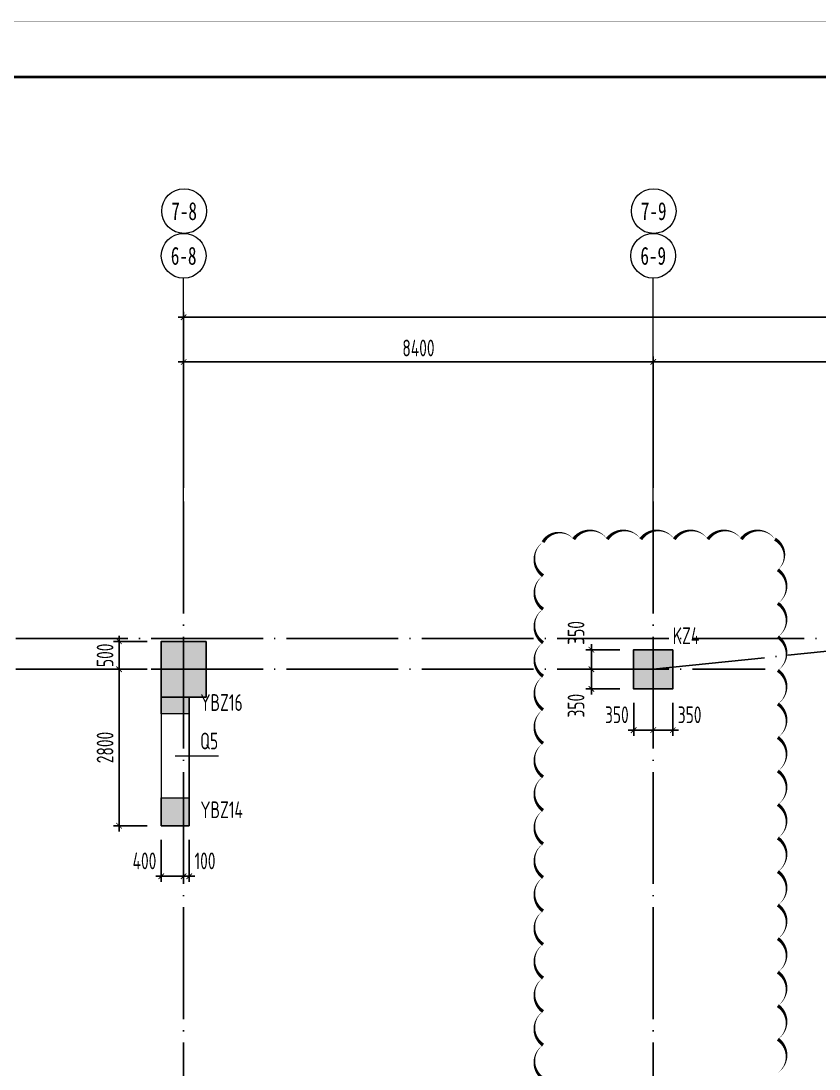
# Model space of a CAD drawing. Header units: millimetres. Extents: x -202076 to 1082610, y -439651 to 179350.
# Drawn here: x 99633 to 113909, y 57565 to 76322 of the extents above; entities that cross this region are included whole.
import ezdxf
from ezdxf.enums import TextEntityAlignment as Align

# ---------------------------------------------------------------- set-up
doc = ezdxf.new("R2010")
doc.units = ezdxf.units.MM
doc.header["$LTSCALE"] = 1000
doc.linetypes.add('DOTE', pattern=[2.42, 2, -0.2, 0.02, -0.2])
for name, color, linetype in [('02-TEXT_轴号', 7, 'Continuous'), ('A_AXIS-轴线', 36, 'DOTE'), ('AXIS_TEXT', 7, 'Continuous'), ('COLU', 5, 'Continuous')]:
    doc.layers.add(name, color=color, linetype=linetype)
doc.layers.add('19.06.10建研院审图', color=1, linetype='Continuous', plot=False)
for name, color, linetype, lineweight in [('COLU_TEXT', 6, 'Continuous', 0), ('DIM', 3, 'Continuous', 0), ('WALL', 2, 'Continuous', 0), ('墙柱名称编号', 7, 'Continuous', 18), ('墙柱轮廓', 7, 'Continuous', 18), ('墙身名称编号', 3, 'Continuous', 18), ('墙身标注引线', 3, 'Continuous', 18), ('边缘构件填充', 253, 'Continuous', 18)]:
    doc.layers.add(name, color=color, linetype=linetype, lineweight=lineweight)
doc.styles.add('_TCH_AXIS', font='STXIHEI.TTF', dxfattribs={"width": 0.75})
doc.styles.add('COMPLEX', font='COMPLEX')
doc.styles.add('TSSD_Dimension', font='tssdeng.shx', dxfattribs={"width": 0.7, "bigfont": 'hztxt.shx'})
doc.styles.add('TSSD_Rein', font='tssdeng.shx', dxfattribs={"width": 0.7, "bigfont": 'hztxt.shx'})
doc.dimstyles.new('TSSD_100_100', dxfattribs={"dimtxt": 300, "dimasz": 100, "dimexe": 100, "dimexo": 250, "dimgap": 100, "dimtad": 1, "dimdec": 0, "dimzin": 0, "dimdsep": 46, "dimtxsty": 'TSSD_Dimension', "dimblk": 'ARCHTICK', "dimcen": 0, "dimdle": 100, "dimclrt": 7, "dimadec": 0, "dimazin": 0, "dimtfac": 1, "dimtdec": 0, "dimtix": 1, "dimtmove": 2, "dimatfit": 3, "dimfxl": 1, "dimtolj": 1, "dimtzin": 0, "dimarcsym": 0})

# ---------------------------------------------------------------- blocks, each defined once
blk = doc.blocks.new('_AXISO')
blk.add_circle((0, 0), 0.5)
at = {"layer": 'AXIS_TEXT', "style": 'COMPLEX', "width": 1.041667}
blk.add_attdef('A', text='', height=0.56, dxfattribs=at).set_placement((-0.25, -0.28), (0.25, -0.28), align=Align.FIT)
blk = doc.blocks.new('_ARCHTICK')
at = {"color": 0, "linetype": 'ByBlock', "const_width": 0.15}
blk.add_lwpolyline([(-0.5, -0.5), (0.5, 0.5)], dxfattribs=at)
blk = doc.blocks.new('*D25')
at = {"layer": 'Defpoints', "color": 0, "transparency": 16777216}
for p in [(110943, 70219), (102543, 67719), (110943, 67719)]:
    blk.add_point(p, dxfattribs=at)
at = {"layer": 'DIM', "color": 0, "lineweight": -2, "transparency": 16777216}
for p, q in [((102443, 70219), (111043, 70219)), ((102543, 67969), (102543, 70319)), ((110943, 67969), (110943, 70319))]:
    blk.add_line(p, q, dxfattribs=at)
at = {"layer": 'DIM', "color": 0, "lineweight": -2, "transparency": 16777216, "xscale": 100, "yscale": 100, "zscale": 100, "rotation": 180}
blk.add_blockref('_ARCHTICK', (102543, 70219), dxfattribs=at)
at = {"layer": 'DIM', "color": 0, "lineweight": -2, "transparency": 16777216, "xscale": 100, "yscale": 100, "zscale": 100}
blk.add_blockref('_ARCHTICK', (110943, 70219), dxfattribs=at)
at = {"layer": 'DIM', "color": 7, "transparency": 16777216, "insert": (106743, 70469), "char_height": 300, "attachment_point": 5, "style": 'TSSD_Dimension'}
blk.add_mtext('\\A1;8400', dxfattribs=at)
blk = doc.blocks.new('*D26')
at = {"layer": 'Defpoints', "color": 0, "transparency": 16777216}
for p in [(119343, 70219), (110943, 67719), (119343, 67719)]:
    blk.add_point(p, dxfattribs=at)
at = {"layer": 'DIM', "color": 0, "lineweight": -2, "transparency": 16777216}
for p, q in [((110843, 70219), (119443, 70219)), ((110943, 67969), (110943, 70319)), ((119343, 67969), (119343, 70319))]:
    blk.add_line(p, q, dxfattribs=at)
at = {"layer": 'DIM', "color": 0, "lineweight": -2, "transparency": 16777216, "xscale": 100, "yscale": 100, "zscale": 100, "rotation": 180}
blk.add_blockref('_ARCHTICK', (110943, 70219), dxfattribs=at)
at = {"layer": 'DIM', "color": 0, "lineweight": -2, "transparency": 16777216, "xscale": 100, "yscale": 100, "zscale": 100}
blk.add_blockref('_ARCHTICK', (119343, 70219), dxfattribs=at)
at = {"layer": 'DIM', "color": 7, "transparency": 16777216, "insert": (115143, 70469), "char_height": 300, "attachment_point": 5, "style": 'TSSD_Dimension'}
blk.add_mtext('\\A1;8400', dxfattribs=at)
blk = doc.blocks.new('*D31')
at = {"layer": 'Defpoints', "color": 0, "transparency": 16777216}
for p in [(102543, 71019), (102543, 67719), (152943, 67719)]:
    blk.add_point(p, dxfattribs=at)
at = {"layer": 'DIM', "color": 0, "lineweight": -2, "transparency": 16777216}
for p, q in [((102543, 67969), (102543, 71119)), ((152943, 67969), (152943, 71119)), ((153043, 71019), (102443, 71019))]:
    blk.add_line(p, q, dxfattribs=at)
at = {"layer": 'DIM', "color": 0, "lineweight": -2, "transparency": 16777216, "xscale": 100, "yscale": 100, "zscale": 100, "rotation": 180}
blk.add_blockref('_ARCHTICK', (102543, 71019), dxfattribs=at)
at = {"layer": 'DIM', "color": 0, "lineweight": -2, "transparency": 16777216, "xscale": 100, "yscale": 100, "zscale": 100}
blk.add_blockref('_ARCHTICK', (152943, 71019), dxfattribs=at)
at = {"layer": 'DIM', "color": 7, "transparency": 16777216, "insert": (127743, 71269), "char_height": 300, "attachment_point": 5, "style": 'TSSD_Dimension'}
blk.add_mtext('\\A1;50400', dxfattribs=at)
blk = doc.blocks.new('*D58')
at = {"layer": 'Defpoints', "color": 0, "transparency": 16777216}
for p in [(101387, 65219), (102143, 65219), (102143, 64719)]:
    blk.add_point(p, dxfattribs=at)
at = {"layer": 'DIM', "color": 0, "lineweight": -2, "transparency": 16777216}
for p, q in [((101387, 65219), (101387, 65319)), ((101893, 65219), (101287, 65219)), ((101387, 64719), (101387, 65219)), ((101893, 64719), (101287, 64719)), ((101387, 64719), (101387, 64619))]:
    blk.add_line(p, q, dxfattribs=at)
at = {"layer": 'DIM', "color": 0, "lineweight": -2, "transparency": 16777216, "xscale": 100, "yscale": 100, "zscale": 100}
for p, rotation in [((101387, 65219), 270), ((101387, 64719), 90)]:
    blk.add_blockref('_ARCHTICK', p, dxfattribs=dict(at, rotation=rotation))
at = {"layer": 'DIM', "color": 7, "transparency": 16777216, "insert": (101137, 64969), "char_height": 300, "attachment_point": 5, "rotation": 90, "style": 'TSSD_Dimension'}
blk.add_mtext('\\A1;500', dxfattribs=at)
blk = doc.blocks.new('*D59')
at = {"layer": 'Defpoints', "color": 0, "transparency": 16777216}
for p in [(101387, 64719), (102143, 64719), (102143, 61919)]:
    blk.add_point(p, dxfattribs=at)
at = {"layer": 'DIM', "color": 0, "lineweight": -2, "transparency": 16777216}
for p, q in [((101893, 64719), (101287, 64719)), ((101387, 61819), (101387, 64819)), ((101893, 61919), (101287, 61919))]:
    blk.add_line(p, q, dxfattribs=at)
at = {"layer": 'DIM', "color": 0, "lineweight": -2, "transparency": 16777216, "xscale": 100, "yscale": 100, "zscale": 100}
for p, rotation in [((101387, 64719), 90), ((101387, 61919), 270)]:
    blk.add_blockref('_ARCHTICK', p, dxfattribs=dict(at, rotation=rotation))
at = {"layer": 'DIM', "color": 7, "transparency": 16777216, "insert": (101137, 63319), "char_height": 300, "attachment_point": 5, "rotation": 90, "style": 'TSSD_Dimension'}
blk.add_mtext('\\A1;2800', dxfattribs=at)
blk = doc.blocks.new('*D66')
at = {"layer": 'Defpoints', "color": 0, "transparency": 16777216}
for p in [(102143, 61919), (102543, 61919), (102543, 61015)]:
    blk.add_point(p, dxfattribs=at)
at = {"layer": 'DIM', "color": 0, "lineweight": -2, "transparency": 16777216}
for p, q in [((102143, 61669), (102143, 60915)), ((102543, 61669), (102543, 60915)), ((102043, 61015), (102643, 61015))]:
    blk.add_line(p, q, dxfattribs=at)
at = {"layer": 'DIM', "color": 0, "lineweight": -2, "transparency": 16777216, "xscale": 100, "yscale": 100, "zscale": 100, "rotation": 180}
blk.add_blockref('_ARCHTICK', (102143, 61015), dxfattribs=at)
at = {"layer": 'DIM', "color": 0, "lineweight": -2, "transparency": 16777216, "xscale": 100, "yscale": 100, "zscale": 100}
blk.add_blockref('_ARCHTICK', (102543, 61015), dxfattribs=at)
at = {"layer": 'DIM', "color": 7, "transparency": 16777216, "insert": (101842, 61290), "char_height": 300, "attachment_point": 5, "style": 'TSSD_Dimension'}
blk.add_mtext('\\A1;400', dxfattribs=at)
blk = doc.blocks.new('*D67')
at = {"layer": 'Defpoints', "color": 0, "transparency": 16777216}
for p in [(102543, 61919), (102643, 61919), (102643, 61015)]:
    blk.add_point(p, dxfattribs=at)
at = {"layer": 'DIM', "color": 0, "lineweight": -2, "transparency": 16777216}
for p, q in [((102543, 61669), (102543, 60915)), ((102643, 61669), (102643, 60915)), ((102543, 61015), (102443, 61015)), ((102543, 61015), (102643, 61015)), ((102643, 61015), (102743, 61015))]:
    blk.add_line(p, q, dxfattribs=at)
at = {"layer": 'DIM', "color": 0, "lineweight": -2, "transparency": 16777216, "xscale": 100, "yscale": 100, "zscale": 100}
blk.add_blockref('_ARCHTICK', (102543, 61015), dxfattribs=at)
at = {"layer": 'DIM', "color": 0, "lineweight": -2, "transparency": 16777216, "xscale": 100, "yscale": 100, "zscale": 100, "rotation": 180}
blk.add_blockref('_ARCHTICK', (102643, 61015), dxfattribs=at)
at = {"layer": 'DIM', "color": 7, "transparency": 16777216, "insert": (102925, 61290), "char_height": 300, "attachment_point": 5, "style": 'TSSD_Dimension'}
blk.add_mtext('\\A1;100', dxfattribs=at)
blk = doc.blocks.new('*D106')
at = {"layer": 'Defpoints', "color": 0, "transparency": 16777216}
for p in [(109837, 65069), (110593, 65069), (110593, 64719)]:
    blk.add_point(p, dxfattribs=at)
at = {"layer": 'DIM', "color": 0, "lineweight": -2, "transparency": 16777216}
for p, q in [((109837, 64619), (109837, 65169)), ((110343, 65069), (109737, 65069)), ((110343, 64719), (109737, 64719))]:
    blk.add_line(p, q, dxfattribs=at)
at = {"layer": 'DIM', "color": 0, "lineweight": -2, "transparency": 16777216, "xscale": 100, "yscale": 100, "zscale": 100}
for p, rotation in [((109837, 65069), 90), ((109837, 64719), 270)]:
    blk.add_blockref('_ARCHTICK', p, dxfattribs=dict(at, rotation=rotation))
at = {"layer": 'DIM', "color": 7, "transparency": 16777216, "insert": (109562, 65370), "char_height": 300, "attachment_point": 5, "rotation": 90, "style": 'TSSD_Dimension'}
blk.add_mtext('\\A1;350', dxfattribs=at)
blk = doc.blocks.new('*D107')
at = {"layer": 'Defpoints', "color": 0, "transparency": 16777216}
for p in [(110593, 64369), (110943, 64369), (110943, 63630)]:
    blk.add_point(p, dxfattribs=at)
at = {"layer": 'DIM', "color": 0, "lineweight": -2, "transparency": 16777216}
for p, q in [((110593, 64119), (110593, 63530)), ((110943, 64119), (110943, 63530)), ((110493, 63630), (111043, 63630))]:
    blk.add_line(p, q, dxfattribs=at)
at = {"layer": 'DIM', "color": 0, "lineweight": -2, "transparency": 16777216, "xscale": 100, "yscale": 100, "zscale": 100, "rotation": 180}
blk.add_blockref('_ARCHTICK', (110593, 63630), dxfattribs=at)
at = {"layer": 'DIM', "color": 0, "lineweight": -2, "transparency": 16777216, "xscale": 100, "yscale": 100, "zscale": 100}
blk.add_blockref('_ARCHTICK', (110943, 63630), dxfattribs=at)
at = {"layer": 'DIM', "color": 7, "transparency": 16777216, "insert": (110292, 63905), "char_height": 300, "attachment_point": 5, "style": 'TSSD_Dimension'}
blk.add_mtext('\\A1;350', dxfattribs=at)
blk = doc.blocks.new('*D108')
at = {"layer": 'Defpoints', "color": 0, "transparency": 16777216}
for p in [(110943, 64369), (111293, 64369), (111293, 63630)]:
    blk.add_point(p, dxfattribs=at)
at = {"layer": 'DIM', "color": 0, "lineweight": -2, "transparency": 16777216}
for p, q in [((110943, 64119), (110943, 63530)), ((111293, 64119), (111293, 63530)), ((110843, 63630), (111393, 63630))]:
    blk.add_line(p, q, dxfattribs=at)
at = {"layer": 'DIM', "color": 0, "lineweight": -2, "transparency": 16777216, "xscale": 100, "yscale": 100, "zscale": 100, "rotation": 180}
blk.add_blockref('_ARCHTICK', (110943, 63630), dxfattribs=at)
at = {"layer": 'DIM', "color": 0, "lineweight": -2, "transparency": 16777216, "xscale": 100, "yscale": 100, "zscale": 100}
blk.add_blockref('_ARCHTICK', (111293, 63630), dxfattribs=at)
at = {"layer": 'DIM', "color": 7, "transparency": 16777216, "insert": (111594, 63905), "char_height": 300, "attachment_point": 5, "style": 'TSSD_Dimension'}
blk.add_mtext('\\A1;350', dxfattribs=at)
blk = doc.blocks.new('*D109')
at = {"layer": 'Defpoints', "color": 0, "transparency": 16777216}
for p in [(109837, 64719), (110593, 64719), (110593, 64369)]:
    blk.add_point(p, dxfattribs=at)
at = {"layer": 'DIM', "color": 0, "lineweight": -2, "transparency": 16777216}
for p, q in [((110343, 64719), (109737, 64719)), ((109837, 64269), (109837, 64819)), ((110343, 64369), (109737, 64369))]:
    blk.add_line(p, q, dxfattribs=at)
at = {"layer": 'DIM', "color": 0, "lineweight": -2, "transparency": 16777216, "xscale": 100, "yscale": 100, "zscale": 100}
for p, rotation in [((109837, 64719), 90), ((109837, 64369), 270)]:
    blk.add_blockref('_ARCHTICK', p, dxfattribs=dict(at, rotation=rotation))
at = {"layer": 'DIM', "color": 7, "transparency": 16777216, "insert": (109562, 64068), "char_height": 300, "attachment_point": 5, "rotation": 90, "style": 'TSSD_Dimension'}
blk.add_mtext('\\A1;350', dxfattribs=at)
blk = doc.blocks.new('图框-A1')
for points, const_width in [([(0, 0), (841, 0), (841, 594), (0, 594)], 0.05), ([(766, 584), (25, 584), (25, 10), (766, 10)], 0.5)]:
    blk.add_lwpolyline(points, close=True, dxfattribs=dict(const_width=const_width))

msp = doc.modelspace()

# ---------------------------------------------------------------- hatches: boundary and pattern name
at = {"layer": '边缘构件填充'}
h = msp.add_hatch(color=256, dxfattribs=at)
h.dxf.hatch_style = 1
h.paths.add_polyline_path([(102142.7, 63919), (102142.7, 65219), (102942.7, 65219), (102942.7, 64219), (102642.7, 64219), (102642.7, 63919)])
h = msp.add_hatch(color=256, dxfattribs=at)
h.dxf.hatch_style = 1
h.paths.add_polyline_path([(111292.7, 65069), (110592.7, 65069), (110592.7, 64369), (111292.7, 64369)])
h = msp.add_hatch(color=256, dxfattribs=at)
h.dxf.hatch_style = 1
h.paths.add_polyline_path([(102142.7, 61919), (102142.7, 62419), (102642.7, 62419), (102642.7, 61919)])

# ---------------------------------------------------------------- linework, layer by layer
at = {"layer": '19.06.10建研院审图'}
msp.add_lwpolyline([(113171.5, 57498.8, 0, 60, 0.5205671), (113171.5, 58098.8, 0, 60, 0.5205671), (113171.5, 58698.8, 0, 60, 0.5205671), (113171.5, 59298.8, 0, 60, 0.5205671), (113171.5, 59898.8, 0, 60, 0.5205671), (113171.5, 60498.8, 0, 60, 0.5205671), (113171.5, 61098.8, 0, 60, 0.5205671), (113171.5, 61698.8, 0, 60, 0.5205671), (113171.5, 62298.8, 0, 60, 0.5205671), (113171.5, 62898.8, 0, 60, 0.5205671), (113171.5, 63498.8, 0, 60, 0.5205671), (113171.5, 64098.8, 0, 60, 0.5205671), (113171.5, 64698.8, 0, 60, 0.5205671), (113171.5, 65298.8, 0, 60, 0.5205671), (113171.5, 65898.8, 0, 60, 0.5205671), (113171.5, 66498.8, 0, 60, 0.5205671), (113119.8, 67047.1, 0, 60, 0.5205671), (112519.8, 67047.1, 0, 60, 0.5205671), (111919.8, 67047.1, 0, 60, 0.5205671), (111319.8, 67047.1, 0, 60, 0.5205671), (110719.8, 67047.1, 0, 60, 0.5205671), (110119.8, 67047.1, 0, 60, 0.5205671), (109519.8, 67047.1, 0, 60, 0.5205671), (108972.3, 66994.5, 0, 60, 0.5205671), (108972.3, 66394.5, 0, 60, 0.5205671), (108972.3, 65794.5, 0, 60, 0.5205671), (108972.3, 65194.5, 0, 60, 0.5205671), (108972.3, 64594.5, 0, 60, 0.5205671), (108972.3, 63994.5, 0, 60, 0.5205671), (108972.3, 63394.5, 0, 60, 0.5205671), (108972.3, 62794.5, 0, 60, 0.5205671), (108972.3, 62194.5, 0, 60, 0.5205671), (108972.3, 61594.5, 0, 60, 0.5205671), (108972.3, 60994.5, 0, 60, 0.5205671), (108972.3, 60394.5, 0, 60, 0.5205671), (108972.3, 59794.5, 0, 60, 0.5205671), (108972.3, 59194.5, 0, 60, 0.5205671), (108972.3, 58594.5, 0, 60, 0.5205671), (108972.3, 57994.5, 0, 60, 0.5205671), (108972.3, 57394.5, 0, 60, 0.5205671)], format="xyseb", dxfattribs=at)
at = {"layer": 'A_AXIS-轴线'}
for p, q in [((102542.7, 67719), (102542.7, 42519)), ((110942.7, 67719), (110942.7, 42519)), ((110942.7, 64719), (116242.7, 65269))]:
    msp.add_line(p, q, dxfattribs=at)
for points in [[(99542.7, 65269), (155943, 65269)], [(99542.7, 64719), (112942.7, 64719)]]:
    msp.add_lwpolyline(points, dxfattribs=at)
at = {"layer": 'COLU'}
for points in [[(102942.7, 65219), (102142.7, 65219), (102142.7, 64219), (102942.7, 64219)], [(111292.7, 65069), (110592.7, 65069), (110592.7, 64369), (111292.7, 64369)]]:
    msp.add_lwpolyline(points, close=True, dxfattribs=at)
at = {"layer": 'DIM'}
for p, q in [((102542.7, 67719), (102542.7, 71719)), ((110942.7, 67719), (110942.7, 71719))]:
    msp.add_line(p, q, dxfattribs=at)
at = {"layer": 'WALL'}
msp.add_lwpolyline([(102142.7, 64219), (102142.7, 61919), (102642.7, 61919), (102642.7, 64219), (102642.7, 61919)], dxfattribs=at)
at = {"layer": '墙柱轮廓'}
for points in [[(102142.7, 63919), (102142.7, 65219), (102942.7, 65219), (102942.7, 64219), (102642.7, 64219), (102642.7, 63919), (102142.7, 63919)], [(102142.7, 61919), (102142.7, 62419), (102642.7, 62419), (102642.7, 61919), (102142.7, 61919)]]:
    msp.add_lwpolyline(points, dxfattribs=at)
at = {"layer": '墙身标注引线'}
msp.add_line((102392.7, 63169), (103163.8, 63169), dxfattribs=at)

# ---------------------------------------------------------------- block references
at = {"xscale": 100, "yscale": 100, "zscale": 100}
msp.add_blockref('图框-A1', (89442.7, 16919), dxfattribs=at)
at = {"layer": 'DIM'}
ref = msp.add_blockref('_AXISO', (102551.2, 72919), dxfattribs=dict(at, xscale=800, yscale=800, zscale=800))
ref.add_attrib('A', '7-8', dxfattribs={"layer": '02-TEXT_轴号', "height": 320.57, "style": '_TCH_AXIS', "width": 0.743037}).set_placement((102321.6, 72758.7), (102780.7, 72758.7), align=Align.FIT)
ref = msp.add_blockref('_AXISO', (110951.2, 72918.9), dxfattribs=dict(at, xscale=800, yscale=800, zscale=800))
ref.add_attrib('A', '7-9', dxfattribs={"layer": '02-TEXT_轴号', "height": 320.57, "style": '_TCH_AXIS', "width": 0.743037}).set_placement((110721.6, 72758.6), (111180.7, 72758.6), align=Align.FIT)
ref = msp.add_blockref('_AXISO', (102542.7, 72119), dxfattribs=dict(at, xscale=800, yscale=800, zscale=800))
ref.add_attrib('A', '6-8', dxfattribs={"layer": '02-TEXT_轴号', "height": 320.57, "style": '_TCH_AXIS', "width": 0.743037}).set_placement((102313.1, 71958.7), (102772.2, 71958.7), align=Align.FIT)
ref = msp.add_blockref('_AXISO', (110942.7, 72119), dxfattribs=dict(at, xscale=800, yscale=800, zscale=800))
ref.add_attrib('A', '6-9', dxfattribs={"layer": '02-TEXT_轴号', "height": 320.57, "style": '_TCH_AXIS', "width": 0.743037}).set_placement((110713.1, 71958.7), (111172.2, 71958.7), align=Align.FIT)

# ---------------------------------------------------------------- texts
at = {"layer": 'COLU_TEXT', "linetype": 'Continuous', "style": 'TSSD_Rein', "width": 0.7}
msp.add_text('KZ4', height=300, dxfattribs=at).set_placement((111292.7, 65169))
at = {"layer": '墙柱名称编号', "color": 2, "linetype": 'Continuous', "style": 'TSSD_Rein', "width": 0.7}
msp.add_text('YBZ16', height=300, dxfattribs=at).set_placement((102842.7, 63883.8), align=Align.BOTTOM_LEFT)
msp.add_text('YBZ14', height=300, dxfattribs=at).set_placement((102842.7, 62354.7), align=Align.TOP_LEFT)
at = {"layer": '墙身名称编号', "linetype": 'Continuous', "style": 'TSSD_Rein', "width": 0.7}
msp.add_text('Q5', height=300, dxfattribs=at).set_placement((102838.4, 63195.7), align=Align.BOTTOM_LEFT)

# ---------------------------------------------------------------- dimensions: what is measured, and where the dimension line sits
at = {"layer": 'DIM'}
for base, p1, p2, picture, middle in [((102542.7, 71019), (152942.7, 67719), (102542.7, 67719), '*D31', (127742.7, 71269)), ((110942.7, 70219), (102542.7, 67719), (110942.7, 67719), '*D25', (106742.7, 70469)), ((119342.7, 70219), (110942.7, 67719), (119342.7, 67719), '*D26', (115142.7, 70469))]:
    dim = msp.add_linear_dim(base=base, p1=p1, p2=p2, dimstyle='TSSD_100_100', dxfattribs=at)
    dim.commit()
    dim.dimension.update_dxf_attribs({"geometry": picture, "text_midpoint": middle})
for base, p1, p2, picture, middle in [((109837.4, 65069), (110592.7, 64719), (110592.7, 65069), '*D106', (109562.4, 65370.1)), ((109837.4, 64719), (110592.7, 64369), (110592.7, 64719), '*D109', (109562.4, 64067.9))]:
    dim = msp.add_linear_dim(base=base, p1=p1, p2=p2, angle=90, dimstyle='TSSD_100_100', dxfattribs=at)
    dim.commit()
    dim.dimension.update_dxf_attribs({"geometry": picture, "text_midpoint": middle, "dimtype": 160})
for base, p1, p2, picture, middle in [((101387.4, 65219), (102142.7, 64719), (102142.7, 65219), '*D58', (101137.4, 64969)), ((101387.4, 64719), (102142.7, 61919), (102142.7, 64719), '*D59', (101137.4, 63319))]:
    dim = msp.add_linear_dim(base=base, p1=p1, p2=p2, angle=90, dimstyle='TSSD_100_100', dxfattribs=at)
    dim.commit()
    dim.dimension.update_dxf_attribs({"geometry": picture, "text_midpoint": middle})
for base, p1, p2, picture, middle in [((110942.7, 63629.5), (110592.7, 64369), (110942.7, 64369), '*D107', (110291.6, 63904.5)), ((111292.7, 63629.5), (110942.7, 64369), (111292.7, 64369), '*D108', (111593.7, 63904.5)), ((102542.7, 61015.1), (102142.7, 61919), (102542.7, 61919), '*D66', (101841.6, 61290.1)), ((102642.7, 61015.1), (102542.7, 61919), (102642.7, 61919), '*D67', (102924.9, 61290.1))]:
    dim = msp.add_linear_dim(base=base, p1=p1, p2=p2, dimstyle='TSSD_100_100', dxfattribs=at)
    dim.commit()
    dim.dimension.update_dxf_attribs({"geometry": picture, "text_midpoint": middle, "dimtype": 160})

doc.saveas('drawing.dxf')
